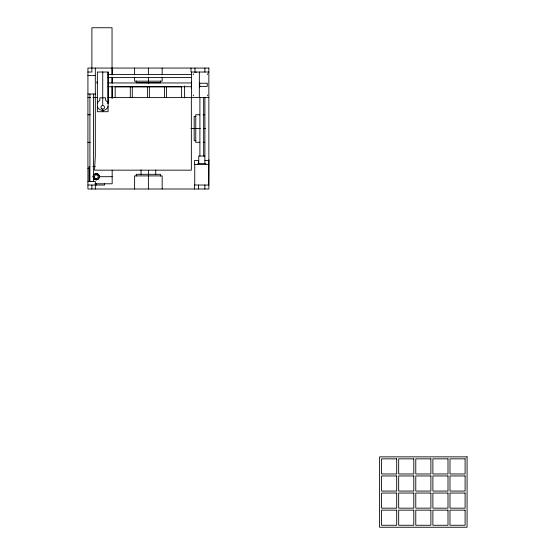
<?xml version="1.0" encoding="UTF-8"?>
<svg xmlns="http://www.w3.org/2000/svg" width="555" height="555" viewBox="0 0 555 555"><rect width="100%" height="100%" fill="white"/><g stroke="black" fill="none" stroke-linecap="round" stroke-linejoin="round"><path stroke-width="0.83" d="M102.724 109.134L102.724 111.708L102.724 110.521M108.079 72.032L108.079 111.708L97.368 111.708L97.368 72.032L108.079 72.032L108.079 103.501L107.531 102.189L105.617 100.247L105.617 97.826L99.824 97.826L99.824 100.247L97.909 102.189L97.368 103.501M108.079 106.428L107.531 107.739A5.557 5.557 0 0 1 97.909 107.739L97.368 106.428M87.919 72.032L91.887 72.032L91.887 27.75L112.041 27.75L112.041 74.974M208.86 72.032L191.003 72.032L191.003 68.064M107.739 74.425L191.593 74.425M87.919 75.605L95.314 75.605M107.739 77.603L191.593 77.603M108.079 82.945L191.385 82.945M97.368 83L96.903 83L96.903 81.849M199.335 83.229L207.272 83.229L207.272 86.4L199.335 86.4M108.079 86.726L191.385 86.726M87.919 94.024L95.314 94.024M87.919 97.597L90.382 97.597M92.852 97.597L97.368 97.597M108.079 97.597L208.86 97.597M87.919 114.76L90.375 114.76M199.855 114.76L195.755 114.76L195.755 142.309L199.855 142.309M203.13 114.76L204.767 114.76M195.901 116.397L194.174 116.397L194.174 140.672L195.901 140.672M190.969 128.531L200.341 128.531M203.747 128.531L205.454 128.531M87.919 142.309L90.375 142.309M203.13 142.309L204.767 142.309M204.802 156.052L198.752 156.052L198.752 163.607M208.86 159.833L208.701 185.037M204.892 160.437L208.86 160.437M208.86 164.405L194.576 164.405L194.576 160.437L198.544 160.437L198.544 163.607M92.727 166.514L95.245 166.514M87.919 168.373L89.584 168.373M93.08 176.705L94.364 176.705M99.428 176.705A3.177 3.177 0 0 1 94.662 179.452A3.177 3.177 0 0 1 94.662 173.958A3.177 3.177 0 0 1 99.428 176.705L112.172 176.705M87.919 181.464L95.314 181.464L95.314 189.005M95.071 183.788L112.172 183.788L112.172 170.219M87.919 185.037L104.583 185.037L104.583 183.372M208.86 185.037L194.576 185.037L194.576 189.005M207.667 73.822L207.667 74.647M207.667 95.002L207.667 95.821M205.738 164.405L205.738 163.607L197.816 163.607L197.816 164.405M204.892 68.064L204.892 72.032M204.892 97.167L204.892 163.607M204.892 185.037L204.892 189.005M203.671 97.597L203.671 156.052M199.89 97.597L199.89 156.052M199.731 83.285L199.731 87.024M199.335 72.032L199.335 97.597M198.544 185.037L198.544 189.005M196.151 72.032L196.151 72.462M194.972 68.064L194.965 72.462M194.736 164.405L194.736 185.037M193.362 73.822L193.362 74.647M193.362 95.002L193.362 95.821M191.593 72.032L191.593 97.597M191.385 81.738L191.385 87.926M191.343 97.597L191.343 170.163L94.537 170.163L95.314 156.052L95.314 68.064M184.607 85.942L184.607 97.867M181.603 97.722L181.603 86.802L115.176 86.802L115.176 97.722M166.486 86.802L166.486 97.722M164.502 86.802L164.502 97.722M162.164 68.064L162.164 74.613M162.164 77.069L162.164 81.169L134.615 81.169L134.615 77.069M162.164 189.005L162.164 175.9L134.615 175.9L134.615 189.005M160.527 81.023L160.527 82.751L136.252 82.751L136.252 81.023M160.527 176.046L160.527 174.319L136.252 174.319L136.252 176.046M155.733 169.983L155.733 174.319M149.378 86.802L149.378 97.722M148.386 68.064L148.386 74.87M148.386 77.429L148.386 83.382M148.386 170.336L148.386 189.005M147.401 86.802L147.401 97.722M141.046 169.983L141.046 174.319M134.615 68.064L134.615 74.613M132.277 86.802L132.277 97.722M130.293 86.802L130.293 97.722M112.172 68.064L112.172 74.87M112.172 77.429L112.172 83.382M112.172 85.983L112.172 98.124M112.041 77.561L112.041 82.744M112.041 86.198L112.041 98.291M102.724 72.788L102.724 72.032L102.724 105.561M96.251 173.68L96.251 174.811M96.251 178.592L96.251 179.73M96.251 183.448L96.251 185.037M93.483 94.024L93.483 181.568M91.887 185.037L91.887 189.005M89.91 94.024L89.91 181.568M89.084 166.514L89.084 181.423M208.86 68.064L87.919 68.064L87.919 189.005L208.86 189.005L208.86 68.064M467.081 456.862L379.592 456.862L379.592 527.25L467.081 527.25L467.081 456.862M396.693 458.846L381.576 458.846L381.576 473.963L396.693 473.963L396.693 458.846M413.794 458.846L398.677 458.846L398.677 473.963L413.794 473.963L413.794 458.846M430.895 458.846L415.778 458.846L415.778 473.963L430.895 473.963L430.895 458.846M447.996 458.846L432.879 458.846L432.879 473.963L447.996 473.963L447.996 458.846M465.097 458.846L449.98 458.846L449.98 473.963L465.097 473.963L465.097 458.846M396.693 475.947L381.576 475.947L381.576 491.064L396.693 491.064L396.693 475.947M413.794 475.947L398.677 475.947L398.677 491.064L413.794 491.064L413.794 475.947M430.895 475.947L415.778 475.947L415.778 491.064L430.895 491.064L430.895 475.947M447.996 475.947L432.879 475.947L432.879 491.064L447.996 491.064L447.996 475.947M465.097 475.947L449.98 475.947L449.98 491.064L465.097 491.064L465.097 475.947M396.693 493.048L381.576 493.048L381.576 508.165L396.693 508.165L396.693 493.048M413.794 493.048L398.677 493.048L398.677 508.165L413.794 508.165L413.794 493.048M430.895 493.048L415.778 493.048L415.778 508.165L430.895 508.165L430.895 493.048M447.996 493.048L432.879 493.048L432.879 508.165L447.996 508.165L447.996 493.048M465.097 493.048L449.98 493.048L449.98 508.165L465.097 508.165L465.097 493.048M396.693 510.149L381.576 510.149L381.576 525.266L396.693 525.266L396.693 510.149M413.794 510.149L398.677 510.149L398.677 525.266L413.794 525.266L413.794 510.149M430.895 510.149L415.778 510.149L415.778 525.266L430.895 525.266L430.895 510.149M447.996 510.149L432.879 510.149L432.879 525.266L447.996 525.266L447.996 510.149M465.097 510.149L449.98 510.149L449.98 525.266L465.097 525.266L465.097 510.149M101.829 108.891A1.783 1.783 0 0 0 104.506 107.344A1.783 1.783 0 0 0 101.829 105.797A1.783 1.783 0 0 0 101.829 108.891M94.114 178.842A3.025 3.025 0 0 0 99.172 177.489A3.025 3.025 0 0 0 95.467 173.784A3.025 3.025 0 0 0 94.114 178.842M95.307 178.342A1.887 1.887 0 0 0 98.145 176.705A1.887 1.887 0 0 0 95.307 175.068A1.887 1.887 0 0 0 95.307 178.342"/></g></svg>
